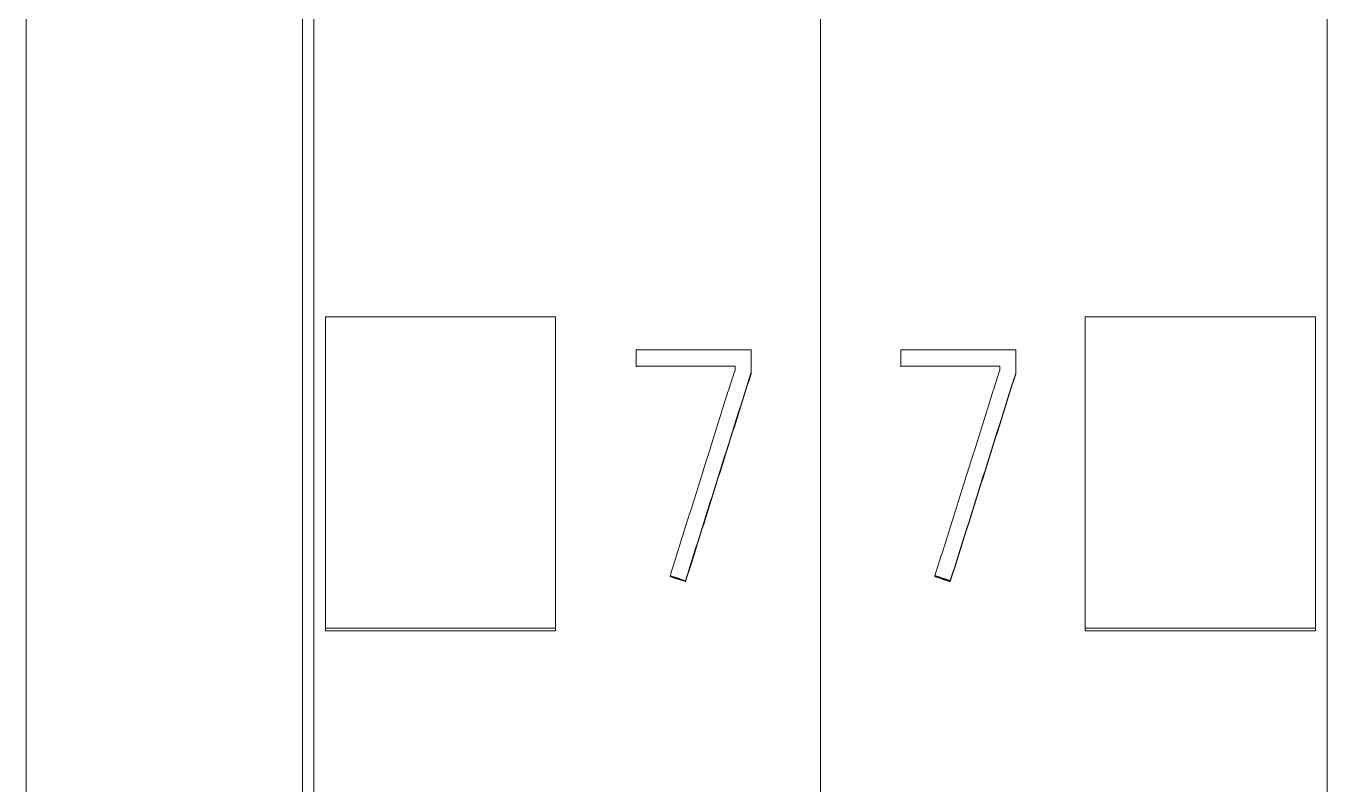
# Model space of a CAD drawing. Header units: millimetres. Extents: x 4137 to 6698, y 1400 to 3585.
# Drawn here: x 5174.15 to 5185.45, y 3314.99 to 3321.58 of the extents above; entities that cross this region are included whole.
import ezdxf

# ---------------------------------------------------------------- set-up
doc = ezdxf.new("R2010")
doc.units = ezdxf.units.MM
doc.layers.add('000-PI-Oprema', color=30, linetype='Continuous', lineweight=5)

msp = doc.modelspace()

# ---------------------------------------------------------------- linework, layer by layer
at = {"layer": '000-PI-Oprema', "color": 0, "linetype": 'ByBlock', "lineweight": 0}
for p, q in [((5181.048, 3360.459), (5181.048, 3247.041)), ((5181.048, 3360.459), (5181.048, 3247.041)), ((5176.648, 3249.363), (5176.648, 3358.178)), ((5185.448, 3358.178), (5185.448, 3249.363)), ((5176.748, 3316.35), (5176.748, 3319.052)), ((5176.748, 3319.052), (5178.748, 3319.052)), ((5178.748, 3316.35), (5178.748, 3319.052)), ((5183.348, 3316.35), (5183.348, 3319.052)), ((5185.348, 3319.052), (5183.348, 3319.052)), ((5185.348, 3316.35), (5185.348, 3319.052)), ((5179.446, 3318.625), (5179.446, 3318.766)), ((5179.446, 3318.766), (5180.445, 3318.766)), ((5180.445, 3318.766), (5180.445, 3318.564)), ((5181.746, 3318.625), (5181.746, 3318.766)), ((5181.746, 3318.766), (5182.745, 3318.766)), ((5182.745, 3318.766), (5182.745, 3318.564)), ((5179.446, 3318.625), (5179.446, 3318.619)), ((5180.306, 3318.625), (5179.446, 3318.625)), ((5180.306, 3318.586), (5180.306, 3318.625)), ((5181.746, 3318.625), (5181.746, 3318.619)), ((5182.606, 3318.625), (5181.746, 3318.625)), ((5182.606, 3318.586), (5182.606, 3318.625)), ((5180.445, 3318.564), (5180.445, 3318.558)), ((5182.745, 3318.564), (5182.745, 3318.558)), ((5179.743, 3316.805), (5179.743, 3316.799)), ((5182.043, 3316.805), (5182.043, 3316.799)), ((5179.876, 3316.76), (5179.876, 3316.754)), ((5182.176, 3316.76), (5182.176, 3316.754)), ((5176.748, 3316.328), (5176.748, 3316.35)), ((5176.748, 3316.35), (5178.748, 3316.35)), ((5176.748, 3316.328), (5178.748, 3316.328)), ((5178.748, 3316.328), (5178.748, 3316.35)), ((5183.348, 3316.328), (5183.348, 3316.35)), ((5185.348, 3316.35), (5183.348, 3316.35)), ((5185.348, 3316.328), (5183.348, 3316.328)), ((5185.348, 3316.328), (5185.348, 3316.35))]:
    msp.add_line(p, q, dxfattribs=at)
at = {"layer": '000-PI-Oprema', "color": 18, "linetype": 'ByBlock', "lineweight": 0, "true_color": 0x000000}
for centre, major_axis, ratio, start_param, end_param in [((5175.525, 3242.016), (311.427, 991.982), 0.017584, 1.499074, 1.500898), ((5175.417, 3240.208), (315.104, 1003.798), 0.017791, 1.498249, 1.500051), ((5177.789, 3241.387), (312.699, 996.069), 0.017657, 1.498788, 1.500604), ((5177.814, 3241.833), (311.804, 993.193), 0.017605, 1.49899, 1.500811)]:
    msp.add_ellipse(centre, major_axis=major_axis, ratio=ratio, start_param=start_param, end_param=end_param, dxfattribs=at)
at = {"layer": '000-PI-Oprema', "color": 0, "linetype": 'ByBlock', "lineweight": 0}
for points, knots in [([(5176.548, 3249.078), (5176.548, 3252.418), (5176.548, 3260.383), (5176.548, 3273.023), (5176.548, 3288.509), (5176.548, 3302.803), (5176.548, 3317.013), (5176.548, 3331.58), (5176.548, 3345.75), (5176.548, 3355.32), (5176.548, 3358.364)], [0, 0, 0, 0, 0.091483, 0.21812, 0.346206, 0.515858, 0.610111, 0.736264, 0.916066, 1, 1, 1, 1]), ([(5174.148, 3355.298), (5174.148, 3353.275), (5174.148, 3344.726), (5174.148, 3331.58), (5174.148, 3317.013), (5174.148, 3302.803), (5174.148, 3288.509), (5174.148, 3273.023), (5174.148, 3260.265), (5174.148, 3251.383), (5174.148, 3247.126), (5174.148, 3246.328)], [0, 0, 0, 0, 0.055935, 0.236292, 0.362833, 0.457376, 0.627551, 0.756032, 0.883059, 0.978086, 1, 1, 1, 1]), ([(5179.743, 3316.805), (5179.789, 3316.953), (5179.836, 3317.102), (5179.906, 3317.324), (5179.93, 3317.399), (5179.976, 3317.547), (5179.999, 3317.622), (5180.035, 3317.733), (5180.046, 3317.77), (5180.07, 3317.844), (5180.082, 3317.881), (5180.117, 3317.993), (5180.14, 3318.067), (5180.187, 3318.215), (5180.21, 3318.29), (5180.245, 3318.401), (5180.257, 3318.438), (5180.275, 3318.494), (5180.281, 3318.512), (5180.29, 3318.54), (5180.293, 3318.549), (5180.299, 3318.568), (5180.302, 3318.577), (5180.306, 3318.586)], [0, 0, 0, 0, 0.25, 0.25, 0.375, 0.375, 0.5, 0.5, 0.5625, 0.5625, 0.625, 0.625, 0.75, 0.75, 0.875, 0.875, 0.9375, 0.9375, 0.96875, 0.96875, 0.984375, 0.984375, 1, 1, 1, 1]), ([(5182.043, 3316.805), (5182.089, 3316.953), (5182.136, 3317.102), (5182.206, 3317.324), (5182.23, 3317.399), (5182.276, 3317.547), (5182.299, 3317.622), (5182.335, 3317.733), (5182.346, 3317.77), (5182.37, 3317.844), (5182.382, 3317.881), (5182.417, 3317.993), (5182.44, 3318.067), (5182.487, 3318.215), (5182.51, 3318.29), (5182.545, 3318.401), (5182.557, 3318.438), (5182.575, 3318.494), (5182.581, 3318.512), (5182.59, 3318.54), (5182.593, 3318.549), (5182.599, 3318.568), (5182.602, 3318.577), (5182.606, 3318.586)], [0, 0, 0, 0, 0.25, 0.25, 0.375, 0.375, 0.5, 0.5, 0.5625, 0.5625, 0.625, 0.625, 0.75, 0.75, 0.875, 0.875, 0.9375, 0.9375, 0.96875, 0.96875, 0.984375, 0.984375, 1, 1, 1, 1])]:
    msp.add_open_spline(points, degree=3, knots=knots, dxfattribs=at)
for points, weights in [([(5179.876, 3316.76), (5179.809, 3316.783), (5179.743, 3316.805)], [0.500000129147, 0.499999870853, 0.500000129147]), ([(5179.743, 3316.799), (5179.809, 3316.776), (5179.876, 3316.754)], [0.499999551767, 0.500000448233, 0.499999551767]), ([(5182.176, 3316.76), (5182.109, 3316.783), (5182.043, 3316.805)], [0.50000090382, 0.49999909618, 0.50000090382]), ([(5182.043, 3316.799), (5182.109, 3316.776), (5182.176, 3316.754)], [0.500000438463, 0.499999561537, 0.500000438463])]:
    msp.add_rational_spline(points, weights, degree=2, dxfattribs=at)

doc.saveas('drawing.dxf')
